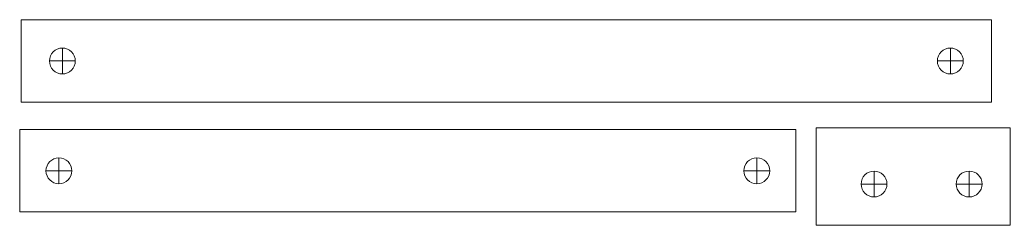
# Model space of a CAD drawing. Header units: millimetres. Extents: x 112843 to 136459, y 32134 to 44124.
# Drawn here: x 122526.7 to 122679.8, y 32720.1 to 32751.8 of the extents above; entities that cross this region are included whole.
import ezdxf

# ---------------------------------------------------------------- set-up
doc = ezdxf.new("R2010")
doc.units = ezdxf.units.MM
doc.layers.add('RED', color=1, linetype='Continuous', lineweight=5)

msp = doc.modelspace()

# ---------------------------------------------------------------- linework, layer by layer
at = {"layer": 'RED'}
for p, q in [((122526.926, 32751.77), (122651.926, 32751.77)), ((122526.926, 32739.07), (122526.926, 32751.77)), ((122526.926, 32739.07), (122526.926, 32751.77)), ((122526.926, 32739.07), (122526.926, 32751.77)), ((122651.926, 32751.77), (122676.926, 32751.77)), ((122676.926, 32739.07), (122676.926, 32751.77)), ((122533.276, 32743.42), (122533.276, 32747.42)), ((122670.576, 32743.42), (122670.576, 32747.42)), ((122535.276, 32745.42), (122531.276, 32745.42)), ((122668.576, 32745.42), (122672.576, 32745.42)), ((122676.926, 32739.07), (122676.926, 32745.42)), ((122526.926, 32739.07), (122651.926, 32739.07)), ((122651.926, 32739.07), (122676.926, 32739.07)), ((122526.697, 32734.821), (122646.697, 32734.821)), ((122526.697, 32734.821), (122526.697, 32722.121)), ((122646.697, 32734.821), (122646.697, 32722.121)), ((122649.831, 32720.075), (122649.831, 32735.075)), ((122649.831, 32735.075), (122679.831, 32735.075)), ((122679.831, 32735.075), (122679.831, 32720.075)), ((122532.747, 32726.471), (122532.747, 32730.471)), ((122640.647, 32730.471), (122640.647, 32726.471)), ((122530.747, 32728.471), (122534.747, 32728.471)), ((122534.747, 32728.471), (122534.747, 32728.471)), ((122638.647, 32728.471), (122642.647, 32728.471)), ((122658.781, 32724.425), (122658.781, 32728.425)), ((122673.481, 32724.425), (122673.481, 32728.425)), ((122656.781, 32726.425), (122660.781, 32726.425)), ((122675.481, 32726.425), (122671.481, 32726.425)), ((122646.697, 32722.121), (122526.697, 32722.121)), ((122679.831, 32720.075), (122649.831, 32720.075))]:
    msp.add_line(p, q, dxfattribs=at)
for centre in [(122533.276, 32745.42), (122670.576, 32745.42), (122532.747, 32728.471), (122640.647, 32728.471), (122658.781, 32726.425), (122673.481, 32726.425)]:
    msp.add_circle(centre, 2, dxfattribs=at)

doc.saveas('drawing.dxf')
